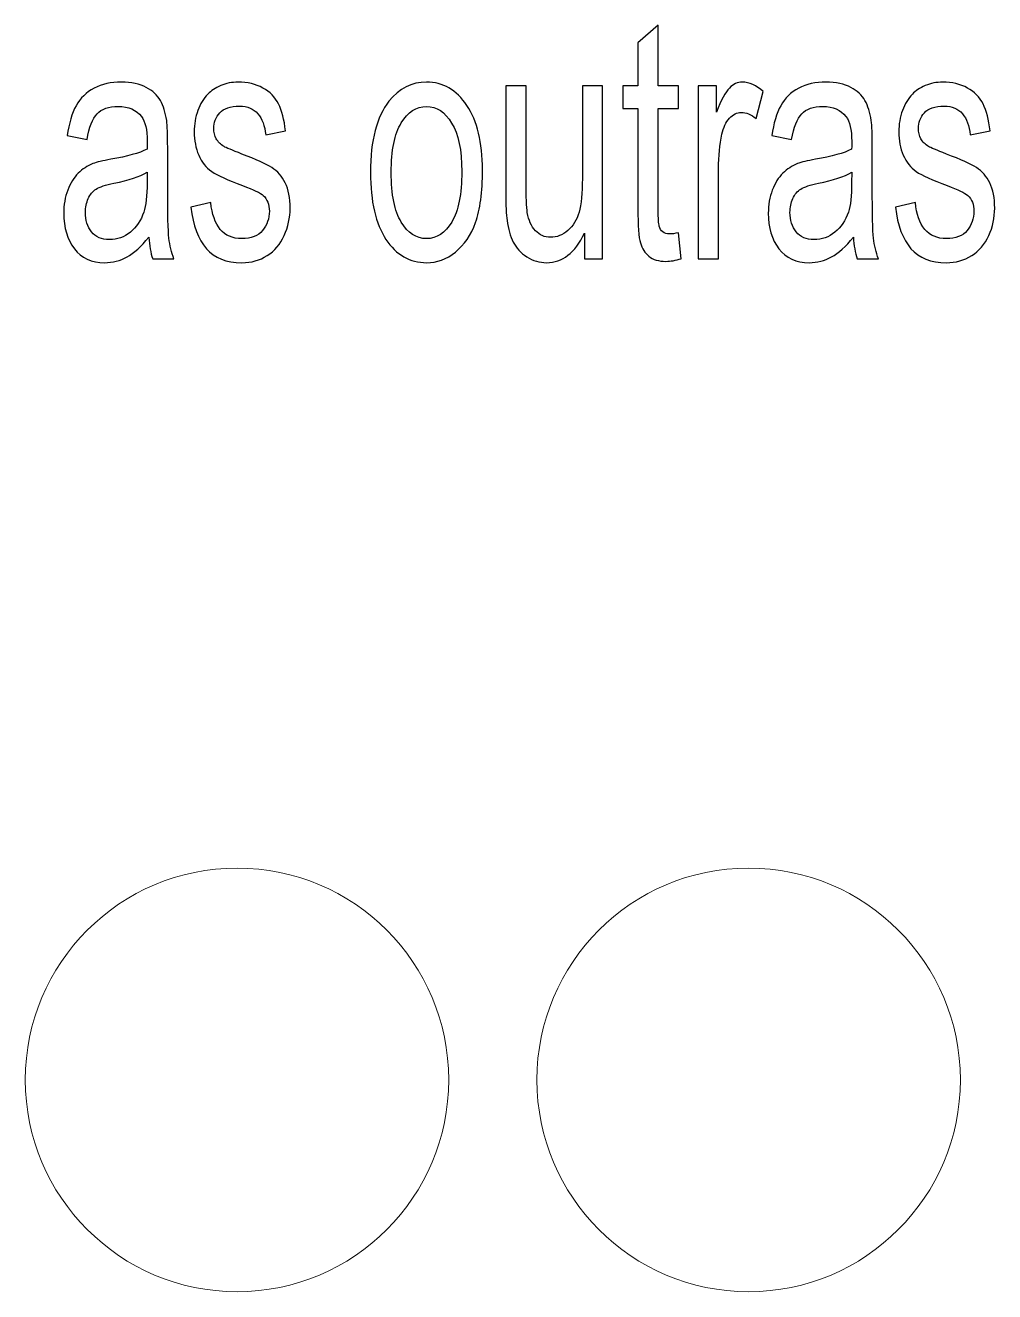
# Model space of a CAD drawing. Header units: millimetres. Extents: x -2444 to 3336, y -980 to 1690.
# Drawn here: x 400.5 to 534.8, y -456.8 to -281.4 of the extents above; entities that cross this region are included whole.
import ezdxf

# ---------------------------------------------------------------- set-up
doc = ezdxf.new("R2010")
doc.units = ezdxf.units.MM
doc.header["$MEASUREMENT"] = 0
doc.layers.add('Camada 1', color=7, linetype='Continuous')

msp = doc.modelspace()

# ---------------------------------------------------------------- linework, layer by layer
at = {"layer": 'Camada 1', "color": 250}
for points, knots in [([(491.0096, -310.147), (491.0096, -310.147), (491.3926, -313.736), (491.3926, -313.736), (491.3926, -313.736), (490.6052, -313.9747), (489.8975, -314.098), (489.2803, -314.098), (489.2803, -314.098), (488.2641, -314.098), (487.4766, -313.8669), (486.9126, -313.3971), (486.9126, -313.3971), (486.3539, -312.9273), (485.9602, -312.3189), (485.7314, -311.5564), (485.7314, -311.5564), (485.5027, -310.7939), (485.3909, -309.192), (485.3909, -306.7506), (485.3909, -306.7506), (485.3909, -306.7506), (485.3909, -292.9337), (485.3909, -292.9337), (485.3909, -292.9337), (485.3909, -292.9337), (483.3159, -292.9337), (483.3159, -292.9337), (483.3159, -292.9337), (483.3159, -292.9337), (483.3159, -289.7915), (483.3159, -289.7915), (483.3159, -289.7915), (483.3159, -289.7915), (485.3909, -289.7915), (485.3909, -289.7915), (485.3909, -289.7915), (485.3909, -289.7915), (485.3909, -283.8612), (485.3909, -283.8612), (485.3909, -283.8612), (485.3909, -283.8612), (488.2002, -281.4197), (488.2002, -281.4197), (488.2002, -281.4197), (488.2002, -281.4197), (488.2002, -289.7915), (488.2002, -289.7915), (488.2002, -289.7915), (488.2002, -289.7915), (491.0096, -289.7915), (491.0096, -289.7915), (491.0096, -289.7915), (491.0096, -289.7915), (491.0096, -292.9337), (491.0096, -292.9337), (491.0096, -292.9337), (491.0096, -292.9337), (488.2002, -292.9337), (488.2002, -292.9337), (488.2002, -292.9337), (488.2002, -292.9337), (488.2002, -306.9816), (488.2002, -306.9816), (488.2002, -306.9816), (488.2002, -308.1446), (488.2481, -308.8916), (488.3492, -309.2228), (488.3492, -309.2228), (488.445, -309.554), (488.6046, -309.8158), (488.8281, -310.0161), (488.8281, -310.0161), (489.0516, -310.2086), (489.3708, -310.3087), (489.7858, -310.3087), (489.7858, -310.3087), (490.0944, -310.3087), (490.5041, -310.2548), (491.0096, -310.147)], [0, 0, 0, 0, 0.04761905, 0.04761905, 0.04761905, 0.04761905, 0.0952381, 0.0952381, 0.0952381, 0.0952381, 0.14285714, 0.14285714, 0.14285714, 0.14285714, 0.19047619, 0.19047619, 0.19047619, 0.19047619, 0.23809524, 0.23809524, 0.23809524, 0.23809524, 0.28571429, 0.28571429, 0.28571429, 0.28571429, 0.33333333, 0.33333333, 0.33333333, 0.33333333, 0.38095238, 0.38095238, 0.38095238, 0.38095238, 0.42857143, 0.42857143, 0.42857143, 0.42857143, 0.47619048, 0.47619048, 0.47619048, 0.47619048, 0.52380952, 0.52380952, 0.52380952, 0.52380952, 0.57142857, 0.57142857, 0.57142857, 0.57142857, 0.61904762, 0.61904762, 0.61904762, 0.61904762, 0.66666667, 0.66666667, 0.66666667, 0.66666667, 0.71428571, 0.71428571, 0.71428571, 0.71428571, 0.76190476, 0.76190476, 0.76190476, 0.76190476, 0.80952381, 0.80952381, 0.80952381, 0.80952381, 0.85714286, 0.85714286, 0.85714286, 0.85714286, 0.9047619, 0.9047619, 0.9047619, 0.9047619, 1, 1, 1, 1]), ([(417.6373, -310.7708), (416.5945, -312.057), (415.5888, -312.9581), (414.6258, -313.4895), (414.6258, -313.4895), (413.6628, -314.021), (412.6306, -314.2828), (411.5239, -314.2828), (411.5239, -314.2828), (409.7042, -314.2828), (408.3048, -313.6436), (407.3258, -312.3574), (407.3258, -312.3574), (406.3468, -311.0789), (405.8574, -309.4385), (405.8574, -307.4437), (405.8574, -307.4437), (405.8574, -306.2731), (406.0435, -305.2025), (406.4107, -304.2321), (406.4107, -304.2321), (406.7832, -303.2617), (407.2673, -302.4915), (407.8632, -301.9062), (407.8632, -301.9062), (408.4645, -301.3209), (409.1349, -300.8742), (409.8851, -300.5738), (409.8851, -300.5738), (410.4384, -300.3659), (411.2738, -300.1656), (412.3858, -299.9654), (412.3858, -299.9654), (414.6524, -299.5803), (416.3285, -299.1105), (417.3979, -298.5714), (417.3979, -298.5714), (417.4085, -298.0169), (417.4138, -297.6626), (417.4138, -297.5162), (417.4138, -297.5162), (417.4138, -295.8681), (417.1478, -294.7051), (416.6158, -294.0274), (416.6158, -294.0274), (415.8974, -293.1109), (414.828, -292.6565), (413.4127, -292.6565), (413.4127, -292.6565), (412.0878, -292.6565), (411.1088, -292.9954), (410.481, -293.6654), (410.481, -293.6654), (409.8478, -294.3355), (409.385, -295.5215), (409.0817, -297.2313), (409.0817, -297.2313), (409.0817, -297.2313), (406.3362, -296.6768), (406.3362, -296.6768), (406.3362, -296.6768), (406.5863, -294.9747), (406.9959, -293.5961), (407.5706, -292.5487), (407.5706, -292.5487), (408.1452, -291.5012), (408.9753, -290.7003), (410.0607, -290.1303), (410.0607, -290.1303), (411.1407, -289.5681), (412.4017, -289.2831), (413.8277, -289.2831), (413.8277, -289.2831), (415.243, -289.2831), (416.3976, -289.5219), (417.2862, -290.0071), (417.2862, -290.0071), (418.1694, -290.4923), (418.8239, -291.093), (419.2389, -291.8247), (419.2389, -291.8247), (419.6538, -292.5564), (419.9465, -293.4806), (420.1168, -294.5973), (420.1168, -294.5973), (420.2072, -295.2905), (420.2551, -296.5381), (420.2551, -298.3326), (420.2551, -298.3326), (420.2551, -298.3326), (420.2551, -303.7238), (420.2551, -303.7238), (420.2551, -303.7238), (420.2551, -307.4899), (420.3136, -309.8697), (420.4307, -310.8787), (420.4307, -310.8787), (420.5424, -311.8876), (420.7765, -312.8503), (421.1171, -313.7745), (421.1171, -313.7745), (421.1171, -313.7745), (418.1801, -313.7745), (418.1801, -313.7745), (418.1801, -313.7745), (417.8981, -312.9196), (417.7171, -311.9184), (417.6373, -310.7708)], [0, 0, 0, 0, 0.03571429, 0.03571429, 0.03571429, 0.03571429, 0.07142857, 0.07142857, 0.07142857, 0.07142857, 0.10714286, 0.10714286, 0.10714286, 0.10714286, 0.14285714, 0.14285714, 0.14285714, 0.14285714, 0.17857143, 0.17857143, 0.17857143, 0.17857143, 0.21428571, 0.21428571, 0.21428571, 0.21428571, 0.25, 0.25, 0.25, 0.25, 0.28571429, 0.28571429, 0.28571429, 0.28571429, 0.32142857, 0.32142857, 0.32142857, 0.32142857, 0.35714286, 0.35714286, 0.35714286, 0.35714286, 0.39285714, 0.39285714, 0.39285714, 0.39285714, 0.42857143, 0.42857143, 0.42857143, 0.42857143, 0.46428571, 0.46428571, 0.46428571, 0.46428571, 0.5, 0.5, 0.5, 0.5, 0.53571429, 0.53571429, 0.53571429, 0.53571429, 0.57142857, 0.57142857, 0.57142857, 0.57142857, 0.60714286, 0.60714286, 0.60714286, 0.60714286, 0.64285714, 0.64285714, 0.64285714, 0.64285714, 0.67857143, 0.67857143, 0.67857143, 0.67857143, 0.71428571, 0.71428571, 0.71428571, 0.71428571, 0.75, 0.75, 0.75, 0.75, 0.78571429, 0.78571429, 0.78571429, 0.78571429, 0.82142857, 0.82142857, 0.82142857, 0.82142857, 0.85714286, 0.85714286, 0.85714286, 0.85714286, 0.89285714, 0.89285714, 0.89285714, 0.89285714, 0.92857143, 0.92857143, 0.92857143, 0.92857143, 1, 1, 1, 1]), ([(423.4528, -306.6119), (423.4528, -306.6119), (426.2302, -305.965), (426.2302, -305.965), (426.2302, -305.965), (426.3845, -307.5746), (426.8208, -308.8069), (427.5338, -309.6695), (427.5338, -309.6695), (428.2467, -310.5244), (429.247, -310.9557), (430.524, -310.9557), (430.524, -310.9557), (431.817, -310.9557), (432.7747, -310.5783), (433.4025, -309.8158), (433.4025, -309.8158), (434.025, -309.0611), (434.339, -308.1677), (434.339, -307.1434), (434.339, -307.1434), (434.339, -306.2269), (434.057, -305.5029), (433.4983, -304.9792), (433.4983, -304.9792), (433.1046, -304.6172), (432.1468, -304.1628), (430.6251, -303.6006), (430.6251, -303.6006), (428.5713, -302.8535), (427.1507, -302.2066), (426.3526, -301.6598), (426.3526, -301.6598), (425.5598, -301.1052), (424.9586, -300.3505), (424.5489, -299.3801), (424.5489, -299.3801), (424.1392, -298.4173), (423.9317, -297.3468), (423.9317, -296.1762), (423.9317, -296.1762), (423.9317, -295.1056), (424.1019, -294.1198), (424.4371, -293.211), (424.4371, -293.211), (424.7776, -292.3022), (425.2353, -291.5474), (425.8152, -290.9467), (425.8152, -290.9467), (426.2515, -290.4846), (426.8474, -290.0918), (427.5976, -289.7684), (427.5976, -289.7684), (428.3532, -289.4449), (429.1566, -289.2831), (430.0186, -289.2831), (430.0186, -289.2831), (431.3168, -289.2831), (432.4554, -289.5527), (433.4344, -290.0995), (433.4344, -290.0995), (434.4188, -290.6386), (435.1424, -291.378), (435.6106, -292.3022), (435.6106, -292.3022), (436.0735, -293.2341), (436.398, -294.4741), (436.5737, -296.0298), (436.5737, -296.0298), (436.5737, -296.0298), (433.8282, -296.5843), (433.8282, -296.5843), (433.8282, -296.5843), (433.7058, -295.3367), (433.3439, -294.3586), (432.7481, -293.6577), (432.7481, -293.6577), (432.1522, -292.9568), (431.3115, -292.6103), (430.2208, -292.6103), (430.2208, -292.6103), (428.9384, -292.6103), (428.018, -292.9183), (427.4699, -293.5345), (427.4699, -293.5345), (426.9219, -294.1506), (426.6452, -294.8746), (426.6452, -295.6986), (426.6452, -295.6986), (426.6452, -296.2224), (426.757, -296.6999), (426.9857, -297.1235), (426.9857, -297.1235), (427.2145, -297.5548), (427.571, -297.9167), (428.0606, -298.2017), (428.0606, -298.2017), (428.3426, -298.3557), (429.1619, -298.7023), (430.5347, -299.2414), (430.5347, -299.2414), (432.514, -300.0039), (433.8973, -300.6354), (434.6848, -301.1206), (434.6848, -301.1206), (435.4722, -301.6058), (436.0894, -302.3221), (436.5364, -303.2463), (436.5364, -303.2463), (436.9886, -304.1782), (437.2121, -305.3335), (437.2121, -306.7198), (437.2121, -306.7198), (437.2121, -308.0676), (436.9408, -309.3383), (436.3927, -310.5321), (436.3927, -310.5321), (435.8447, -311.7259), (435.0572, -312.6501), (434.0304, -313.3047), (434.0304, -313.3047), (432.9981, -313.9593), (431.8329, -314.2828), (430.5347, -314.2828), (430.5347, -314.2828), (428.3851, -314.2828), (426.741, -313.6359), (425.613, -312.3497), (425.613, -312.3497), (424.485, -311.0558), (423.7667, -309.1458), (423.4528, -306.6119)], [0, 0, 0, 0, 0.02941176, 0.02941176, 0.02941176, 0.02941176, 0.05882353, 0.05882353, 0.05882353, 0.05882353, 0.08823529, 0.08823529, 0.08823529, 0.08823529, 0.11764706, 0.11764706, 0.11764706, 0.11764706, 0.14705882, 0.14705882, 0.14705882, 0.14705882, 0.17647059, 0.17647059, 0.17647059, 0.17647059, 0.20588235, 0.20588235, 0.20588235, 0.20588235, 0.23529412, 0.23529412, 0.23529412, 0.23529412, 0.26470588, 0.26470588, 0.26470588, 0.26470588, 0.29411765, 0.29411765, 0.29411765, 0.29411765, 0.32352941, 0.32352941, 0.32352941, 0.32352941, 0.35294118, 0.35294118, 0.35294118, 0.35294118, 0.38235294, 0.38235294, 0.38235294, 0.38235294, 0.41176471, 0.41176471, 0.41176471, 0.41176471, 0.44117647, 0.44117647, 0.44117647, 0.44117647, 0.47058824, 0.47058824, 0.47058824, 0.47058824, 0.5, 0.5, 0.5, 0.5, 0.52941176, 0.52941176, 0.52941176, 0.52941176, 0.55882353, 0.55882353, 0.55882353, 0.55882353, 0.58823529, 0.58823529, 0.58823529, 0.58823529, 0.61764706, 0.61764706, 0.61764706, 0.61764706, 0.64705882, 0.64705882, 0.64705882, 0.64705882, 0.67647059, 0.67647059, 0.67647059, 0.67647059, 0.70588235, 0.70588235, 0.70588235, 0.70588235, 0.73529412, 0.73529412, 0.73529412, 0.73529412, 0.76470588, 0.76470588, 0.76470588, 0.76470588, 0.79411765, 0.79411765, 0.79411765, 0.79411765, 0.82352941, 0.82352941, 0.82352941, 0.82352941, 0.85294118, 0.85294118, 0.85294118, 0.85294118, 0.88235294, 0.88235294, 0.88235294, 0.88235294, 0.91176471, 0.91176471, 0.91176471, 0.91176471, 0.94117647, 0.94117647, 0.94117647, 0.94117647, 1, 1, 1, 1]), ([(448.3483, -301.783), (448.3483, -297.3545), (449.1996, -294.0736), (450.9076, -291.9402), (450.9076, -291.9402), (452.3282, -290.1688), (454.068, -289.2831), (456.1165, -289.2831), (456.1165, -289.2831), (458.3885, -289.2831), (460.2507, -290.3614), (461.698, -292.5179), (461.698, -292.5179), (463.1398, -294.6666), (463.8634, -297.6472), (463.8634, -301.4441), (463.8634, -301.4441), (463.8634, -304.5248), (463.5442, -306.9431), (462.9057, -308.7068), (462.9057, -308.7068), (462.2672, -310.4705), (461.3361, -311.8414), (460.1124, -312.8195), (460.1124, -312.8195), (458.8939, -313.7976), (457.5584, -314.2828), (456.1165, -314.2828), (456.1165, -314.2828), (453.7967, -314.2828), (451.9239, -313.2123), (450.4926, -311.0635), (450.4926, -311.0635), (449.0613, -308.9147), (448.3483, -305.8187), (448.3483, -301.783)], [0, 0, 0, 0, 0.1, 0.1, 0.1, 0.1, 0.2, 0.2, 0.2, 0.2, 0.3, 0.3, 0.3, 0.3, 0.4, 0.4, 0.4, 0.4, 0.5, 0.5, 0.5, 0.5, 0.6, 0.6, 0.6, 0.6, 0.7, 0.7, 0.7, 0.7, 0.8, 0.8, 0.8, 0.8, 1, 1, 1, 1]), ([(493.7497, -313.7745), (493.7497, -313.7745), (493.7497, -289.7915), (493.7497, -289.7915), (493.7497, -289.7915), (493.7497, -289.7915), (496.2717, -289.7915), (496.2717, -289.7915), (496.2717, -289.7915), (496.2717, -289.7915), (496.2717, -293.4652), (496.2717, -293.4652), (496.2717, -293.4652), (496.9155, -291.7631), (497.5114, -290.6386), (498.0594, -290.0995), (498.0594, -290.0995), (498.6075, -289.5527), (499.2087, -289.2831), (499.8632, -289.2831), (499.8632, -289.2831), (500.8103, -289.2831), (501.7733, -289.7144), (502.7523, -290.5693), (502.7523, -290.5693), (502.7523, -290.5693), (501.752, -294.32), (501.752, -294.32), (501.752, -294.32), (501.071, -293.7655), (500.3899, -293.4883), (499.7088, -293.4883), (499.7088, -293.4883), (499.097, -293.4883), (498.549, -293.7578), (498.0648, -294.2892), (498.0648, -294.2892), (497.5806, -294.8207), (497.2348, -295.56), (497.0272, -296.5073), (497.0272, -296.5073), (496.7133, -297.9475), (496.559, -299.5264), (496.559, -301.2439), (496.559, -301.2439), (496.559, -301.2439), (496.559, -313.7745), (496.559, -313.7745), (496.559, -313.7745), (496.559, -313.7745), (493.7497, -313.7745), (493.7497, -313.7745)], [0, 0, 0, 0, 0.07142857, 0.07142857, 0.07142857, 0.07142857, 0.14285714, 0.14285714, 0.14285714, 0.14285714, 0.21428571, 0.21428571, 0.21428571, 0.21428571, 0.28571429, 0.28571429, 0.28571429, 0.28571429, 0.35714286, 0.35714286, 0.35714286, 0.35714286, 0.42857143, 0.42857143, 0.42857143, 0.42857143, 0.5, 0.5, 0.5, 0.5, 0.57142857, 0.57142857, 0.57142857, 0.57142857, 0.64285714, 0.64285714, 0.64285714, 0.64285714, 0.71428571, 0.71428571, 0.71428571, 0.71428571, 0.78571429, 0.78571429, 0.78571429, 0.78571429, 0.85714286, 0.85714286, 0.85714286, 0.85714286, 1, 1, 1, 1]), ([(515.2347, -310.7708), (514.1918, -312.057), (513.1862, -312.9581), (512.2231, -313.4895), (512.2231, -313.4895), (511.2601, -314.021), (510.2279, -314.2828), (509.1212, -314.2828), (509.1212, -314.2828), (507.3015, -314.2828), (505.9021, -313.6436), (504.9231, -312.3574), (504.9231, -312.3574), (503.9441, -311.0789), (503.4547, -309.4385), (503.4547, -307.4437), (503.4547, -307.4437), (503.4547, -306.2731), (503.6409, -305.2025), (504.008, -304.2321), (504.008, -304.2321), (504.3805, -303.2617), (504.8646, -302.4915), (505.4606, -301.9062), (505.4606, -301.9062), (506.0618, -301.3209), (506.7322, -300.8742), (507.4824, -300.5738), (507.4824, -300.5738), (508.0358, -300.3659), (508.8711, -300.1656), (509.9831, -299.9654), (509.9831, -299.9654), (512.2497, -299.5803), (513.9258, -299.1105), (514.9952, -298.5714), (514.9952, -298.5714), (515.0058, -298.0169), (515.0112, -297.6626), (515.0112, -297.5162), (515.0112, -297.5162), (515.0112, -295.8681), (514.7451, -294.7051), (514.2131, -294.0274), (514.2131, -294.0274), (513.4948, -293.1109), (512.4253, -292.6565), (511.0101, -292.6565), (511.0101, -292.6565), (509.6852, -292.6565), (508.7062, -292.9954), (508.0783, -293.6654), (508.0783, -293.6654), (507.4452, -294.3355), (506.9823, -295.5215), (506.679, -297.2313), (506.679, -297.2313), (506.679, -297.2313), (503.9335, -296.6768), (503.9335, -296.6768), (503.9335, -296.6768), (504.1836, -294.9747), (504.5933, -293.5961), (505.1679, -292.5487), (505.1679, -292.5487), (505.7426, -291.5012), (506.5726, -290.7003), (507.658, -290.1303), (507.658, -290.1303), (508.7381, -289.5681), (509.9991, -289.2831), (511.4251, -289.2831), (511.4251, -289.2831), (512.8403, -289.2831), (513.9949, -289.5219), (514.8835, -290.0071), (514.8835, -290.0071), (515.7667, -290.4923), (516.4212, -291.093), (516.8362, -291.8247), (516.8362, -291.8247), (517.2512, -292.5564), (517.5438, -293.4806), (517.7141, -294.5973), (517.7141, -294.5973), (517.8045, -295.2905), (517.8524, -296.5381), (517.8524, -298.3326), (517.8524, -298.3326), (517.8524, -298.3326), (517.8524, -303.7238), (517.8524, -303.7238), (517.8524, -303.7238), (517.8524, -307.4899), (517.9109, -309.8697), (518.028, -310.8787), (518.028, -310.8787), (518.1397, -311.8876), (518.3739, -312.8503), (518.7144, -313.7745), (518.7144, -313.7745), (518.7144, -313.7745), (515.7774, -313.7745), (515.7774, -313.7745), (515.7774, -313.7745), (515.4954, -312.9196), (515.3145, -311.9184), (515.2347, -310.7708)], [0, 0, 0, 0, 0.03571429, 0.03571429, 0.03571429, 0.03571429, 0.07142857, 0.07142857, 0.07142857, 0.07142857, 0.10714286, 0.10714286, 0.10714286, 0.10714286, 0.14285714, 0.14285714, 0.14285714, 0.14285714, 0.17857143, 0.17857143, 0.17857143, 0.17857143, 0.21428571, 0.21428571, 0.21428571, 0.21428571, 0.25, 0.25, 0.25, 0.25, 0.28571429, 0.28571429, 0.28571429, 0.28571429, 0.32142857, 0.32142857, 0.32142857, 0.32142857, 0.35714286, 0.35714286, 0.35714286, 0.35714286, 0.39285714, 0.39285714, 0.39285714, 0.39285714, 0.42857143, 0.42857143, 0.42857143, 0.42857143, 0.46428571, 0.46428571, 0.46428571, 0.46428571, 0.5, 0.5, 0.5, 0.5, 0.53571429, 0.53571429, 0.53571429, 0.53571429, 0.57142857, 0.57142857, 0.57142857, 0.57142857, 0.60714286, 0.60714286, 0.60714286, 0.60714286, 0.64285714, 0.64285714, 0.64285714, 0.64285714, 0.67857143, 0.67857143, 0.67857143, 0.67857143, 0.71428571, 0.71428571, 0.71428571, 0.71428571, 0.75, 0.75, 0.75, 0.75, 0.78571429, 0.78571429, 0.78571429, 0.78571429, 0.82142857, 0.82142857, 0.82142857, 0.82142857, 0.85714286, 0.85714286, 0.85714286, 0.85714286, 0.89285714, 0.89285714, 0.89285714, 0.89285714, 0.92857143, 0.92857143, 0.92857143, 0.92857143, 1, 1, 1, 1]), ([(521.0501, -306.6119), (521.0501, -306.6119), (523.8275, -305.965), (523.8275, -305.965), (523.8275, -305.965), (523.9818, -307.5746), (524.4182, -308.8069), (525.1311, -309.6695), (525.1311, -309.6695), (525.8441, -310.5244), (526.8443, -310.9557), (528.1214, -310.9557), (528.1214, -310.9557), (529.4143, -310.9557), (530.372, -310.5783), (530.9999, -309.8158), (530.9999, -309.8158), (531.6224, -309.0611), (531.9363, -308.1677), (531.9363, -307.1434), (531.9363, -307.1434), (531.9363, -306.2269), (531.6543, -305.5029), (531.0956, -304.9792), (531.0956, -304.9792), (530.7019, -304.6172), (529.7442, -304.1628), (528.2224, -303.6006), (528.2224, -303.6006), (526.1686, -302.8535), (524.748, -302.2066), (523.9499, -301.6598), (523.9499, -301.6598), (523.1572, -301.1052), (522.5559, -300.3505), (522.1462, -299.3801), (522.1462, -299.3801), (521.7365, -298.4173), (521.529, -297.3468), (521.529, -296.1762), (521.529, -296.1762), (521.529, -295.1056), (521.6993, -294.1198), (522.0345, -293.211), (522.0345, -293.211), (522.375, -292.3022), (522.8326, -291.5474), (523.4126, -290.9467), (523.4126, -290.9467), (523.8488, -290.4846), (524.4448, -290.0918), (525.1949, -289.7684), (525.1949, -289.7684), (525.9505, -289.4449), (526.7539, -289.2831), (527.6159, -289.2831), (527.6159, -289.2831), (528.9141, -289.2831), (530.0528, -289.5527), (531.0318, -290.0995), (531.0318, -290.0995), (532.0161, -290.6386), (532.7397, -291.378), (533.2079, -292.3022), (533.2079, -292.3022), (533.6708, -293.2341), (533.9954, -294.4741), (534.171, -296.0298), (534.171, -296.0298), (534.171, -296.0298), (531.4255, -296.5843), (531.4255, -296.5843), (531.4255, -296.5843), (531.3031, -295.3367), (530.9413, -294.3586), (530.3454, -293.6577), (530.3454, -293.6577), (529.7495, -292.9568), (528.9088, -292.6103), (527.8181, -292.6103), (527.8181, -292.6103), (526.5357, -292.6103), (525.6153, -292.9183), (525.0673, -293.5345), (525.0673, -293.5345), (524.5192, -294.1506), (524.2425, -294.8746), (524.2425, -295.6986), (524.2425, -295.6986), (524.2425, -296.2224), (524.3543, -296.6999), (524.5831, -297.1235), (524.5831, -297.1235), (524.8119, -297.5548), (525.1683, -297.9167), (525.6579, -298.2017), (525.6579, -298.2017), (525.9399, -298.3557), (526.7592, -298.7023), (528.132, -299.2414), (528.132, -299.2414), (530.1113, -300.0039), (531.4946, -300.6354), (532.2821, -301.1206), (532.2821, -301.1206), (533.0696, -301.6058), (533.6868, -302.3221), (534.1337, -303.2463), (534.1337, -303.2463), (534.586, -304.1782), (534.8095, -305.3335), (534.8095, -306.7198), (534.8095, -306.7198), (534.8095, -308.0676), (534.5381, -309.3383), (533.99, -310.5321), (533.99, -310.5321), (533.442, -311.7259), (532.6546, -312.6501), (531.6277, -313.3047), (531.6277, -313.3047), (530.5954, -313.9593), (529.4302, -314.2828), (528.132, -314.2828), (528.132, -314.2828), (525.9824, -314.2828), (524.3384, -313.6359), (523.2103, -312.3497), (523.2103, -312.3497), (522.0823, -311.0558), (521.3641, -309.1458), (521.0501, -306.6119)], [0, 0, 0, 0, 0.02941176, 0.02941176, 0.02941176, 0.02941176, 0.05882353, 0.05882353, 0.05882353, 0.05882353, 0.08823529, 0.08823529, 0.08823529, 0.08823529, 0.11764706, 0.11764706, 0.11764706, 0.11764706, 0.14705882, 0.14705882, 0.14705882, 0.14705882, 0.17647059, 0.17647059, 0.17647059, 0.17647059, 0.20588235, 0.20588235, 0.20588235, 0.20588235, 0.23529412, 0.23529412, 0.23529412, 0.23529412, 0.26470588, 0.26470588, 0.26470588, 0.26470588, 0.29411765, 0.29411765, 0.29411765, 0.29411765, 0.32352941, 0.32352941, 0.32352941, 0.32352941, 0.35294118, 0.35294118, 0.35294118, 0.35294118, 0.38235294, 0.38235294, 0.38235294, 0.38235294, 0.41176471, 0.41176471, 0.41176471, 0.41176471, 0.44117647, 0.44117647, 0.44117647, 0.44117647, 0.47058824, 0.47058824, 0.47058824, 0.47058824, 0.5, 0.5, 0.5, 0.5, 0.52941176, 0.52941176, 0.52941176, 0.52941176, 0.55882353, 0.55882353, 0.55882353, 0.55882353, 0.58823529, 0.58823529, 0.58823529, 0.58823529, 0.61764706, 0.61764706, 0.61764706, 0.61764706, 0.64705882, 0.64705882, 0.64705882, 0.64705882, 0.67647059, 0.67647059, 0.67647059, 0.67647059, 0.70588235, 0.70588235, 0.70588235, 0.70588235, 0.73529412, 0.73529412, 0.73529412, 0.73529412, 0.76470588, 0.76470588, 0.76470588, 0.76470588, 0.79411765, 0.79411765, 0.79411765, 0.79411765, 0.82352941, 0.82352941, 0.82352941, 0.82352941, 0.85294118, 0.85294118, 0.85294118, 0.85294118, 0.88235294, 0.88235294, 0.88235294, 0.88235294, 0.91176471, 0.91176471, 0.91176471, 0.91176471, 0.94117647, 0.94117647, 0.94117647, 0.94117647, 1, 1, 1, 1]), ([(477.9792, -313.7745), (477.9792, -313.7745), (477.9792, -310.2086), (477.9792, -310.2086), (477.9792, -310.2086), (476.6916, -312.9273), (474.9464, -314.2828), (472.7383, -314.2828), (472.7383, -314.2828), (471.7646, -314.2828), (470.8548, -314.0133), (470.0088, -313.4741), (470.0088, -313.4741), (469.1628, -312.9273), (468.535, -312.2496), (468.1253, -311.4332), (468.1253, -311.4332), (467.7156, -310.6091), (467.4283, -309.6079), (467.2634, -308.4218), (467.2634, -308.4218), (467.1516, -307.6209), (467.0931, -306.3578), (467.0931, -304.6326), (467.0931, -304.6326), (467.0931, -304.6326), (467.0931, -289.7915), (467.0931, -289.7915), (467.0931, -289.7915), (467.0931, -289.7915), (469.9024, -289.7915), (469.9024, -289.7915), (469.9024, -289.7915), (469.9024, -289.7915), (469.9024, -303.0615), (469.9024, -303.0615), (469.9024, -303.0615), (469.9024, -305.1794), (469.961, -306.6119), (470.0727, -307.3436), (470.0727, -307.3436), (470.2482, -308.4141), (470.6207, -309.2459), (471.1953, -309.8543), (471.1953, -309.8543), (471.7646, -310.4628), (472.4669, -310.7708), (473.3076, -310.7708), (473.3076, -310.7708), (474.1483, -310.7708), (474.9358, -310.4628), (475.6701, -309.8389), (475.6701, -309.8389), (476.4043, -309.2151), (476.9257, -308.3602), (477.2343, -307.2897), (477.2343, -307.2897), (477.5376, -306.2191), (477.6919, -304.6557), (477.6919, -302.6148), (477.6919, -302.6148), (477.6919, -302.6148), (477.6919, -289.7915), (477.6919, -289.7915), (477.6919, -289.7915), (477.6919, -289.7915), (480.5012, -289.7915), (480.5012, -289.7915), (480.5012, -289.7915), (480.5012, -289.7915), (480.5012, -313.7745), (480.5012, -313.7745), (480.5012, -313.7745), (480.5012, -313.7745), (477.9792, -313.7745), (477.9792, -313.7745)], [0, 0, 0, 0, 0.05, 0.05, 0.05, 0.05, 0.1, 0.1, 0.1, 0.1, 0.15, 0.15, 0.15, 0.15, 0.2, 0.2, 0.2, 0.2, 0.25, 0.25, 0.25, 0.25, 0.3, 0.3, 0.3, 0.3, 0.35, 0.35, 0.35, 0.35, 0.4, 0.4, 0.4, 0.4, 0.45, 0.45, 0.45, 0.45, 0.5, 0.5, 0.5, 0.5, 0.55, 0.55, 0.55, 0.55, 0.6, 0.6, 0.6, 0.6, 0.65, 0.65, 0.65, 0.65, 0.7, 0.7, 0.7, 0.7, 0.75, 0.75, 0.75, 0.75, 0.8, 0.8, 0.8, 0.8, 0.85, 0.85, 0.85, 0.85, 0.9, 0.9, 0.9, 0.9, 1, 1, 1, 1]), ([(451.2215, -301.7907), (451.2215, -304.856), (451.6844, -307.1511), (452.6102, -308.6683), (452.6102, -308.6683), (453.5413, -310.1932), (454.7065, -310.9557), (456.1165, -310.9557), (456.1165, -310.9557), (457.5105, -310.9557), (458.6705, -310.1932), (459.6016, -308.6606), (459.6016, -308.6606), (460.5274, -307.1279), (460.9903, -304.7943), (460.9903, -301.6598), (460.9903, -301.6598), (460.9903, -298.7023), (460.5221, -296.4611), (459.5909, -294.9439), (459.5909, -294.9439), (458.6598, -293.419), (457.4999, -292.6565), (456.1165, -292.6565), (456.1165, -292.6565), (454.7065, -292.6565), (453.5413, -293.4112), (452.6102, -294.9285), (452.6102, -294.9285), (451.6844, -296.4457), (451.2215, -298.7331), (451.2215, -301.7907)], [0, 0, 0, 0, 0.11111111, 0.11111111, 0.11111111, 0.11111111, 0.22222222, 0.22222222, 0.22222222, 0.22222222, 0.33333333, 0.33333333, 0.33333333, 0.33333333, 0.44444444, 0.44444444, 0.44444444, 0.44444444, 0.55555556, 0.55555556, 0.55555556, 0.55555556, 0.66666667, 0.66666667, 0.66666667, 0.66666667, 0.77777778, 0.77777778, 0.77777778, 0.77777778, 1, 1, 1, 1]), ([(417.4138, -301.7599), (416.3923, -302.3606), (414.8599, -302.8689), (412.8168, -303.2848), (412.8168, -303.2848), (411.6569, -303.5236), (410.8375, -303.7931), (410.3586, -304.0935), (410.3586, -304.0935), (409.8797, -304.3938), (409.5126, -304.8328), (409.2519, -305.4028), (409.2519, -305.4028), (408.9912, -305.9804), (408.8582, -306.6196), (408.8582, -307.3282), (408.8582, -307.3282), (408.8582, -308.3987), (409.1402, -309.2998), (409.7095, -310.0161), (409.7095, -310.0161), (410.2788, -310.7323), (411.1088, -311.0943), (412.1996, -311.0943), (412.1996, -311.0943), (413.2797, -311.0943), (414.2427, -310.7554), (415.0887, -310.07), (415.0887, -310.07), (415.9294, -309.3922), (416.5519, -308.4603), (416.9457, -307.282), (416.9457, -307.282), (417.2489, -306.3655), (417.3979, -305.0177), (417.3979, -303.2386), (417.3979, -303.2386), (417.3979, -303.2386), (417.4138, -301.7599), (417.4138, -301.7599)], [0, 0, 0, 0, 0.09090909, 0.09090909, 0.09090909, 0.09090909, 0.18181818, 0.18181818, 0.18181818, 0.18181818, 0.27272727, 0.27272727, 0.27272727, 0.27272727, 0.36363636, 0.36363636, 0.36363636, 0.36363636, 0.45454545, 0.45454545, 0.45454545, 0.45454545, 0.54545455, 0.54545455, 0.54545455, 0.54545455, 0.63636364, 0.63636364, 0.63636364, 0.63636364, 0.72727273, 0.72727273, 0.72727273, 0.72727273, 0.81818182, 0.81818182, 0.81818182, 0.81818182, 1, 1, 1, 1]), ([(515.0112, -301.7599), (513.9896, -302.3606), (512.4572, -302.8689), (510.4141, -303.2848), (510.4141, -303.2848), (509.2542, -303.5236), (508.4348, -303.7931), (507.956, -304.0935), (507.956, -304.0935), (507.4771, -304.3938), (507.11, -304.8328), (506.8492, -305.4028), (506.8492, -305.4028), (506.5886, -305.9804), (506.4555, -306.6196), (506.4555, -307.3282), (506.4555, -307.3282), (506.4555, -308.3987), (506.7375, -309.2998), (507.3068, -310.0161), (507.3068, -310.0161), (507.8762, -310.7323), (508.7062, -311.0943), (509.7969, -311.0943), (509.7969, -311.0943), (510.877, -311.0943), (511.84, -310.7554), (512.6861, -310.07), (512.6861, -310.07), (513.5267, -309.3922), (514.1492, -308.4603), (514.543, -307.282), (514.543, -307.282), (514.8463, -306.3655), (514.9952, -305.0177), (514.9952, -303.2386), (514.9952, -303.2386), (514.9952, -303.2386), (515.0112, -301.7599), (515.0112, -301.7599)], [0, 0, 0, 0, 0.09090909, 0.09090909, 0.09090909, 0.09090909, 0.18181818, 0.18181818, 0.18181818, 0.18181818, 0.27272727, 0.27272727, 0.27272727, 0.27272727, 0.36363636, 0.36363636, 0.36363636, 0.36363636, 0.45454545, 0.45454545, 0.45454545, 0.45454545, 0.54545455, 0.54545455, 0.54545455, 0.54545455, 0.63636364, 0.63636364, 0.63636364, 0.63636364, 0.72727273, 0.72727273, 0.72727273, 0.72727273, 0.81818182, 0.81818182, 0.81818182, 0.81818182, 1, 1, 1, 1])]:
    msp.add_open_spline(points, degree=3, knots=knots, dxfattribs=at)
at = {"layer": 'Camada 1', "color": 250, "lineweight": 9}
for points in [[(400.5354, -427.4355), (400.5354, -443.6322), (413.6655, -456.7623), (429.8623, -456.7623), (429.8623, -456.7623), (446.0592, -456.7624), (459.1893, -443.6323), (459.1893, -427.4355), (459.1893, -427.4355), (459.1894, -411.2387), (446.0593, -398.1086), (429.8625, -398.1086), (429.8625, -398.1086), (413.6656, -398.1085), (400.5354, -411.2386), (400.5354, -427.4355)], [(400.5354, -427.4355), (400.5354, -443.6322), (413.6655, -456.7623), (429.8623, -456.7623), (429.8623, -456.7623), (446.0592, -456.7624), (459.1893, -443.6323), (459.1894, -427.4355), (459.1894, -427.4355), (459.1894, -411.2387), (446.0593, -398.1086), (429.8625, -398.1086), (429.8625, -398.1086), (413.6656, -398.1085), (400.5354, -411.2386), (400.5354, -427.4355)], [(400.5354, -427.4355), (400.5354, -443.6322), (413.6655, -456.7623), (429.8623, -456.7623), (429.8623, -456.7623), (446.0592, -456.7624), (459.1893, -443.6323), (459.1894, -427.4355), (459.1894, -427.4355), (459.1894, -411.2387), (446.0593, -398.1086), (429.8625, -398.1086), (429.8625, -398.1086), (413.6656, -398.1085), (400.5354, -411.2386), (400.5354, -427.4355)], [(400.5354, -427.4355), (400.5354, -443.6322), (413.6655, -456.7623), (429.8623, -456.7623), (429.8623, -456.7623), (446.0592, -456.7624), (459.1893, -443.6323), (459.1894, -427.4355), (459.1894, -427.4355), (459.1894, -411.2387), (446.0593, -398.1086), (429.8625, -398.1086), (429.8625, -398.1086), (413.6656, -398.1085), (400.5354, -411.2386), (400.5354, -427.4355)], [(400.5354, -427.4355), (400.5354, -443.6322), (413.6655, -456.7623), (429.8623, -456.7623), (429.8623, -456.7623), (446.0592, -456.7624), (459.1893, -443.6323), (459.1894, -427.4355), (459.1894, -427.4355), (459.1894, -411.2387), (446.0593, -398.1086), (429.8625, -398.1086), (429.8625, -398.1086), (413.6656, -398.1085), (400.5354, -411.2386), (400.5354, -427.4355)], [(400.5354, -427.4355), (400.5354, -443.6322), (413.6655, -456.7623), (429.8623, -456.7623), (429.8623, -456.7623), (446.0592, -456.7624), (459.1893, -443.6323), (459.1894, -427.4355), (459.1894, -427.4355), (459.1894, -411.2387), (446.0593, -398.1086), (429.8625, -398.1086), (429.8625, -398.1086), (413.6656, -398.1085), (400.5354, -411.2386), (400.5354, -427.4355)], [(400.5354, -427.4355), (400.5354, -443.6322), (413.6655, -456.7623), (429.8623, -456.7623), (429.8623, -456.7623), (446.0592, -456.7624), (459.1893, -443.6323), (459.1894, -427.4355), (459.1894, -427.4355), (459.1894, -411.2387), (446.0593, -398.1086), (429.8625, -398.1086), (429.8625, -398.1086), (413.6656, -398.1085), (400.5354, -411.2386), (400.5354, -427.4355)], [(400.5354, -427.4355), (400.5354, -443.6322), (413.6655, -456.7623), (429.8623, -456.7623), (429.8623, -456.7623), (446.0592, -456.7624), (459.1893, -443.6323), (459.1894, -427.4355), (459.1894, -427.4355), (459.1894, -411.2387), (446.0593, -398.1086), (429.8625, -398.1086), (429.8625, -398.1086), (413.6656, -398.1085), (400.5354, -411.2386), (400.5354, -427.4355)], [(400.5354, -427.4355), (400.5354, -443.6322), (413.6655, -456.7623), (429.8623, -456.7623), (429.8623, -456.7623), (446.0592, -456.7624), (459.1893, -443.6323), (459.1894, -427.4355), (459.1894, -427.4355), (459.1894, -411.2387), (446.0593, -398.1086), (429.8625, -398.1086), (429.8625, -398.1086), (413.6656, -398.1085), (400.5354, -411.2386), (400.5354, -427.4355)], [(400.5354, -427.4355), (400.5354, -443.6322), (413.6655, -456.7623), (429.8623, -456.7623), (429.8623, -456.7623), (446.0592, -456.7624), (459.1893, -443.6323), (459.1894, -427.4355), (459.1894, -427.4355), (459.1894, -411.2387), (446.0593, -398.1086), (429.8625, -398.1086), (429.8625, -398.1086), (413.6656, -398.1085), (400.5354, -411.2386), (400.5354, -427.4355)], [(400.5354, -427.4355), (400.5354, -443.6322), (413.6655, -456.7623), (429.8623, -456.7623), (429.8623, -456.7623), (446.0592, -456.7624), (459.1893, -443.6323), (459.1894, -427.4355), (459.1894, -427.4355), (459.1894, -411.2387), (446.0593, -398.1086), (429.8625, -398.1086), (429.8625, -398.1086), (413.6656, -398.1085), (400.5354, -411.2386), (400.5354, -427.4355)], [(400.5354, -427.4355), (400.5354, -443.6322), (413.6655, -456.7623), (429.8623, -456.7623), (429.8623, -456.7623), (446.0592, -456.7624), (459.1893, -443.6323), (459.1894, -427.4355), (459.1894, -427.4355), (459.1894, -411.2387), (446.0593, -398.1086), (429.8625, -398.1086), (429.8625, -398.1086), (413.6656, -398.1085), (400.5354, -411.2386), (400.5354, -427.4355)], [(400.5354, -427.4355), (400.5354, -443.6322), (413.6655, -456.7623), (429.8623, -456.7623), (429.8623, -456.7623), (446.0592, -456.7624), (459.1893, -443.6323), (459.1894, -427.4355), (459.1894, -427.4355), (459.1894, -411.2387), (446.0593, -398.1086), (429.8625, -398.1086), (429.8625, -398.1086), (413.6656, -398.1085), (400.5354, -411.2386), (400.5354, -427.4355)], [(400.5354, -427.4355), (400.5354, -443.6322), (413.6655, -456.7623), (429.8623, -456.7623), (429.8623, -456.7623), (446.0592, -456.7624), (459.1893, -443.6323), (459.1894, -427.4355), (459.1894, -427.4355), (459.1894, -411.2387), (446.0593, -398.1086), (429.8625, -398.1086), (429.8625, -398.1086), (413.6656, -398.1085), (400.5354, -411.2386), (400.5354, -427.4355)], [(400.5354, -427.4355), (400.5354, -443.6322), (413.6655, -456.7623), (429.8623, -456.7623), (429.8623, -456.7623), (446.0592, -456.7624), (459.1893, -443.6323), (459.1894, -427.4355), (459.1894, -427.4355), (459.1894, -411.2387), (446.0593, -398.1086), (429.8625, -398.1086), (429.8625, -398.1086), (413.6656, -398.1085), (400.5354, -411.2386), (400.5354, -427.4355)], [(400.5354, -427.4355), (400.5354, -443.6322), (413.6655, -456.7623), (429.8623, -456.7623), (429.8623, -456.7623), (446.0592, -456.7624), (459.1893, -443.6323), (459.1894, -427.4355), (459.1894, -427.4355), (459.1894, -411.2387), (446.0593, -398.1086), (429.8625, -398.1086), (429.8625, -398.1086), (413.6656, -398.1085), (400.5354, -411.2386), (400.5354, -427.4355)], [(400.5354, -427.4355), (400.5354, -443.6322), (413.6655, -456.7623), (429.8623, -456.7623), (429.8623, -456.7623), (446.0592, -456.7624), (459.1893, -443.6323), (459.1894, -427.4355), (459.1894, -427.4355), (459.1894, -411.2387), (446.0593, -398.1086), (429.8625, -398.1086), (429.8625, -398.1086), (413.6656, -398.1085), (400.5354, -411.2386), (400.5354, -427.4355)], [(400.5354, -427.4355), (400.5354, -443.6322), (413.6655, -456.7623), (429.8623, -456.7623), (429.8623, -456.7623), (446.0592, -456.7624), (459.1893, -443.6323), (459.1894, -427.4355), (459.1894, -427.4355), (459.1894, -411.2387), (446.0593, -398.1086), (429.8625, -398.1086), (429.8625, -398.1086), (413.6656, -398.1085), (400.5354, -411.2386), (400.5354, -427.4355)], [(400.5354, -427.4355), (400.5354, -443.6322), (413.6655, -456.7623), (429.8623, -456.7623), (429.8623, -456.7623), (446.0592, -456.7624), (459.1893, -443.6323), (459.1894, -427.4355), (459.1894, -427.4355), (459.1894, -411.2387), (446.0593, -398.1086), (429.8625, -398.1086), (429.8625, -398.1086), (413.6656, -398.1085), (400.5354, -411.2386), (400.5354, -427.4355)], [(400.5354, -427.4355), (400.5354, -443.6322), (413.6655, -456.7623), (429.8623, -456.7623), (429.8623, -456.7623), (446.0592, -456.7624), (459.1893, -443.6323), (459.1894, -427.4355), (459.1894, -427.4355), (459.1894, -411.2387), (446.0593, -398.1086), (429.8625, -398.1086), (429.8625, -398.1086), (413.6656, -398.1085), (400.5354, -411.2386), (400.5354, -427.4355)], [(400.5354, -427.4355), (400.5354, -443.6322), (413.6655, -456.7623), (429.8623, -456.7623), (429.8623, -456.7623), (446.0592, -456.7624), (459.1893, -443.6323), (459.1894, -427.4355), (459.1894, -427.4355), (459.1894, -411.2387), (446.0593, -398.1086), (429.8625, -398.1086), (429.8625, -398.1086), (413.6656, -398.1085), (400.5354, -411.2386), (400.5354, -427.4355)], [(471.3989, -427.4354), (471.3989, -443.6321), (484.529, -456.7622), (500.7258, -456.7622), (500.7258, -456.7622), (516.9227, -456.7623), (530.0528, -443.6322), (530.0528, -427.4354), (530.0528, -427.4354), (530.0529, -411.2386), (516.9228, -398.1085), (500.726, -398.1085), (500.726, -398.1085), (484.5291, -398.1084), (471.3989, -411.2385), (471.3989, -427.4354)], [(471.3989, -427.4354), (471.3989, -443.6321), (484.529, -456.7622), (500.7258, -456.7622), (500.7258, -456.7622), (516.9227, -456.7623), (530.0528, -443.6322), (530.0529, -427.4354), (530.0529, -427.4354), (530.0529, -411.2386), (516.9228, -398.1085), (500.726, -398.1085), (500.726, -398.1085), (484.5291, -398.1084), (471.3989, -411.2385), (471.3989, -427.4354)], [(471.3989, -427.4354), (471.3989, -443.6321), (484.529, -456.7622), (500.7258, -456.7622), (500.7258, -456.7622), (516.9227, -456.7623), (530.0528, -443.6322), (530.0529, -427.4354), (530.0529, -427.4354), (530.0529, -411.2386), (516.9228, -398.1085), (500.726, -398.1085), (500.726, -398.1085), (484.5291, -398.1084), (471.3989, -411.2385), (471.3989, -427.4354)], [(471.3989, -427.4354), (471.3989, -443.6321), (484.529, -456.7622), (500.7258, -456.7622), (500.7258, -456.7622), (516.9227, -456.7623), (530.0528, -443.6322), (530.0529, -427.4354), (530.0529, -427.4354), (530.0529, -411.2386), (516.9228, -398.1085), (500.726, -398.1085), (500.726, -398.1085), (484.5291, -398.1084), (471.3989, -411.2385), (471.3989, -427.4354)], [(471.3989, -427.4354), (471.3989, -443.6321), (484.529, -456.7622), (500.7258, -456.7622), (500.7258, -456.7622), (516.9227, -456.7623), (530.0528, -443.6322), (530.0529, -427.4354), (530.0529, -427.4354), (530.0529, -411.2386), (516.9228, -398.1085), (500.726, -398.1085), (500.726, -398.1085), (484.5291, -398.1084), (471.3989, -411.2385), (471.3989, -427.4354)], [(471.3989, -427.4354), (471.3989, -443.6321), (484.529, -456.7622), (500.7258, -456.7622), (500.7258, -456.7622), (516.9227, -456.7623), (530.0528, -443.6322), (530.0529, -427.4354), (530.0529, -427.4354), (530.0529, -411.2386), (516.9228, -398.1085), (500.726, -398.1085), (500.726, -398.1085), (484.5291, -398.1084), (471.3989, -411.2385), (471.3989, -427.4354)], [(471.3989, -427.4354), (471.3989, -443.6321), (484.529, -456.7622), (500.7258, -456.7622), (500.7258, -456.7622), (516.9227, -456.7623), (530.0528, -443.6322), (530.0529, -427.4354), (530.0529, -427.4354), (530.0529, -411.2386), (516.9228, -398.1085), (500.726, -398.1085), (500.726, -398.1085), (484.5291, -398.1084), (471.3989, -411.2385), (471.3989, -427.4354)], [(471.3989, -427.4354), (471.3989, -443.6321), (484.529, -456.7622), (500.7258, -456.7622), (500.7258, -456.7622), (516.9227, -456.7623), (530.0528, -443.6322), (530.0529, -427.4354), (530.0529, -427.4354), (530.0529, -411.2386), (516.9228, -398.1085), (500.726, -398.1085), (500.726, -398.1085), (484.5291, -398.1084), (471.3989, -411.2385), (471.3989, -427.4354)], [(471.3989, -427.4354), (471.3989, -443.6321), (484.529, -456.7622), (500.7258, -456.7622), (500.7258, -456.7622), (516.9227, -456.7623), (530.0528, -443.6322), (530.0529, -427.4354), (530.0529, -427.4354), (530.0529, -411.2386), (516.9228, -398.1085), (500.726, -398.1085), (500.726, -398.1085), (484.5291, -398.1084), (471.3989, -411.2385), (471.3989, -427.4354)], [(471.3989, -427.4354), (471.3989, -443.6321), (484.529, -456.7622), (500.7258, -456.7622), (500.7258, -456.7622), (516.9227, -456.7623), (530.0528, -443.6322), (530.0529, -427.4354), (530.0529, -427.4354), (530.0529, -411.2386), (516.9228, -398.1085), (500.726, -398.1085), (500.726, -398.1085), (484.5291, -398.1084), (471.3989, -411.2385), (471.3989, -427.4354)], [(471.3989, -427.4354), (471.3989, -443.6321), (484.529, -456.7622), (500.7258, -456.7622), (500.7258, -456.7622), (516.9227, -456.7623), (530.0528, -443.6322), (530.0529, -427.4354), (530.0529, -427.4354), (530.0529, -411.2386), (516.9228, -398.1085), (500.726, -398.1085), (500.726, -398.1085), (484.5291, -398.1084), (471.3989, -411.2385), (471.3989, -427.4354)], [(471.3989, -427.4354), (471.3989, -443.6321), (484.529, -456.7622), (500.7258, -456.7622), (500.7258, -456.7622), (516.9227, -456.7623), (530.0528, -443.6322), (530.0529, -427.4354), (530.0529, -427.4354), (530.0529, -411.2386), (516.9228, -398.1085), (500.726, -398.1085), (500.726, -398.1085), (484.5291, -398.1084), (471.3989, -411.2385), (471.3989, -427.4354)], [(471.3989, -427.4354), (471.3989, -443.6321), (484.529, -456.7622), (500.7258, -456.7622), (500.7258, -456.7622), (516.9227, -456.7623), (530.0528, -443.6322), (530.0529, -427.4354), (530.0529, -427.4354), (530.0529, -411.2386), (516.9228, -398.1085), (500.726, -398.1085), (500.726, -398.1085), (484.5291, -398.1084), (471.3989, -411.2385), (471.3989, -427.4354)], [(471.3989, -427.4354), (471.3989, -443.6321), (484.529, -456.7622), (500.7258, -456.7622), (500.7258, -456.7622), (516.9227, -456.7623), (530.0528, -443.6322), (530.0529, -427.4354), (530.0529, -427.4354), (530.0529, -411.2386), (516.9228, -398.1085), (500.726, -398.1085), (500.726, -398.1085), (484.5291, -398.1084), (471.3989, -411.2385), (471.3989, -427.4354)], [(471.3989, -427.4354), (471.3989, -443.6321), (484.529, -456.7622), (500.7258, -456.7622), (500.7258, -456.7622), (516.9227, -456.7623), (530.0528, -443.6322), (530.0529, -427.4354), (530.0529, -427.4354), (530.0529, -411.2386), (516.9228, -398.1085), (500.726, -398.1085), (500.726, -398.1085), (484.5291, -398.1084), (471.3989, -411.2385), (471.3989, -427.4354)], [(471.3989, -427.4354), (471.3989, -443.6321), (484.529, -456.7622), (500.7258, -456.7622), (500.7258, -456.7622), (516.9227, -456.7623), (530.0528, -443.6322), (530.0529, -427.4354), (530.0529, -427.4354), (530.0529, -411.2386), (516.9228, -398.1085), (500.726, -398.1085), (500.726, -398.1085), (484.5291, -398.1084), (471.3989, -411.2385), (471.3989, -427.4354)], [(471.3989, -427.4354), (471.3989, -443.6321), (484.529, -456.7622), (500.7258, -456.7622), (500.7258, -456.7622), (516.9227, -456.7623), (530.0528, -443.6322), (530.0529, -427.4354), (530.0529, -427.4354), (530.0529, -411.2386), (516.9228, -398.1085), (500.726, -398.1085), (500.726, -398.1085), (484.5291, -398.1084), (471.3989, -411.2385), (471.3989, -427.4354)], [(471.3989, -427.4354), (471.3989, -443.6321), (484.529, -456.7622), (500.7258, -456.7622), (500.7258, -456.7622), (516.9227, -456.7623), (530.0528, -443.6322), (530.0529, -427.4354), (530.0529, -427.4354), (530.0529, -411.2386), (516.9228, -398.1085), (500.726, -398.1085), (500.726, -398.1085), (484.5291, -398.1084), (471.3989, -411.2385), (471.3989, -427.4354)], [(471.3989, -427.4354), (471.3989, -443.6321), (484.529, -456.7622), (500.7258, -456.7622), (500.7258, -456.7622), (516.9227, -456.7623), (530.0528, -443.6322), (530.0529, -427.4354), (530.0529, -427.4354), (530.0529, -411.2386), (516.9228, -398.1085), (500.726, -398.1085), (500.726, -398.1085), (484.5291, -398.1084), (471.3989, -411.2385), (471.3989, -427.4354)], [(471.3989, -427.4354), (471.3989, -443.6321), (484.529, -456.7622), (500.7258, -456.7622), (500.7258, -456.7622), (516.9227, -456.7623), (530.0528, -443.6322), (530.0529, -427.4354), (530.0529, -427.4354), (530.0529, -411.2386), (516.9228, -398.1085), (500.726, -398.1085), (500.726, -398.1085), (484.5291, -398.1084), (471.3989, -411.2385), (471.3989, -427.4354)], [(471.3989, -427.4354), (471.3989, -443.6321), (484.529, -456.7622), (500.7258, -456.7622), (500.7258, -456.7622), (516.9227, -456.7623), (530.0528, -443.6322), (530.0529, -427.4354), (530.0529, -427.4354), (530.0529, -411.2386), (516.9228, -398.1085), (500.726, -398.1085), (500.726, -398.1085), (484.5291, -398.1084), (471.3989, -411.2385), (471.3989, -427.4354)]]:
    msp.add_open_spline(points, degree=3, knots=[0, 0, 0, 0, 0.2, 0.2, 0.2, 0.2, 0.4, 0.4, 0.4, 0.4, 0.6, 0.6, 0.6, 0.6, 1, 1, 1, 1], dxfattribs=at)
for points in [[(429.8625, -398.1086), (429.8625, -398.1086), (429.8625, -398.1086), (429.8625, -398.1086)], [(500.726, -398.1085), (500.726, -398.1085), (500.726, -398.1085), (500.726, -398.1085)], [(400.5354, -427.4355), (400.5354, -427.4355), (400.5354, -427.4355), (400.5354, -427.4355)], [(400.5354, -427.4355), (400.5354, -427.4355), (400.5354, -427.4355), (400.5354, -427.4355)], [(459.1893, -427.4355), (459.1893, -427.4355), (459.1894, -427.4355), (459.1894, -427.4355)], [(471.3989, -427.4354), (471.3989, -427.4354), (471.3989, -427.4354), (471.3989, -427.4354)], [(471.3989, -427.4354), (471.3989, -427.4354), (471.3989, -427.4354), (471.3989, -427.4354)], [(530.0528, -427.4354), (530.0528, -427.4354), (530.0529, -427.4354), (530.0529, -427.4354)], [(429.8623, -456.7623), (429.8623, -456.7623), (429.8623, -456.7623), (429.8623, -456.7623)], [(500.7258, -456.7622), (500.7258, -456.7622), (500.7258, -456.7622), (500.7258, -456.7622)]]:
    msp.add_open_spline(points, degree=3, dxfattribs=at)

doc.saveas('drawing.dxf')
